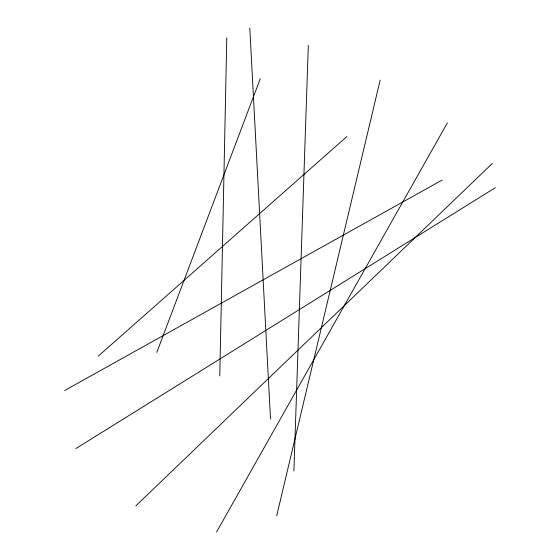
<?xml version="1.0" encoding="UTF-8"?>
<svg xmlns="http://www.w3.org/2000/svg" width="560" height="560" viewBox="0 0 560 560"><rect width="100%" height="100%" fill="white"/><g stroke="black" fill="none" stroke-linecap="round" stroke-linejoin="round"><path stroke-width="0.84" d="M219.772 375.921L226.786 37.758M293.888 471.072L308.315 45.332M276.696 515.788L380.163 80.129M156.8 352.408L260.295 78.631M216.58 532L447.377 122.906M135.814 505.89L492.415 163.366M98.308 356.097L346.85 136.577M75.901 448.553L495.39 187.663M64.61 390.53L442.057 180.096M249.795 28L270.515 419.041"/></g></svg>
